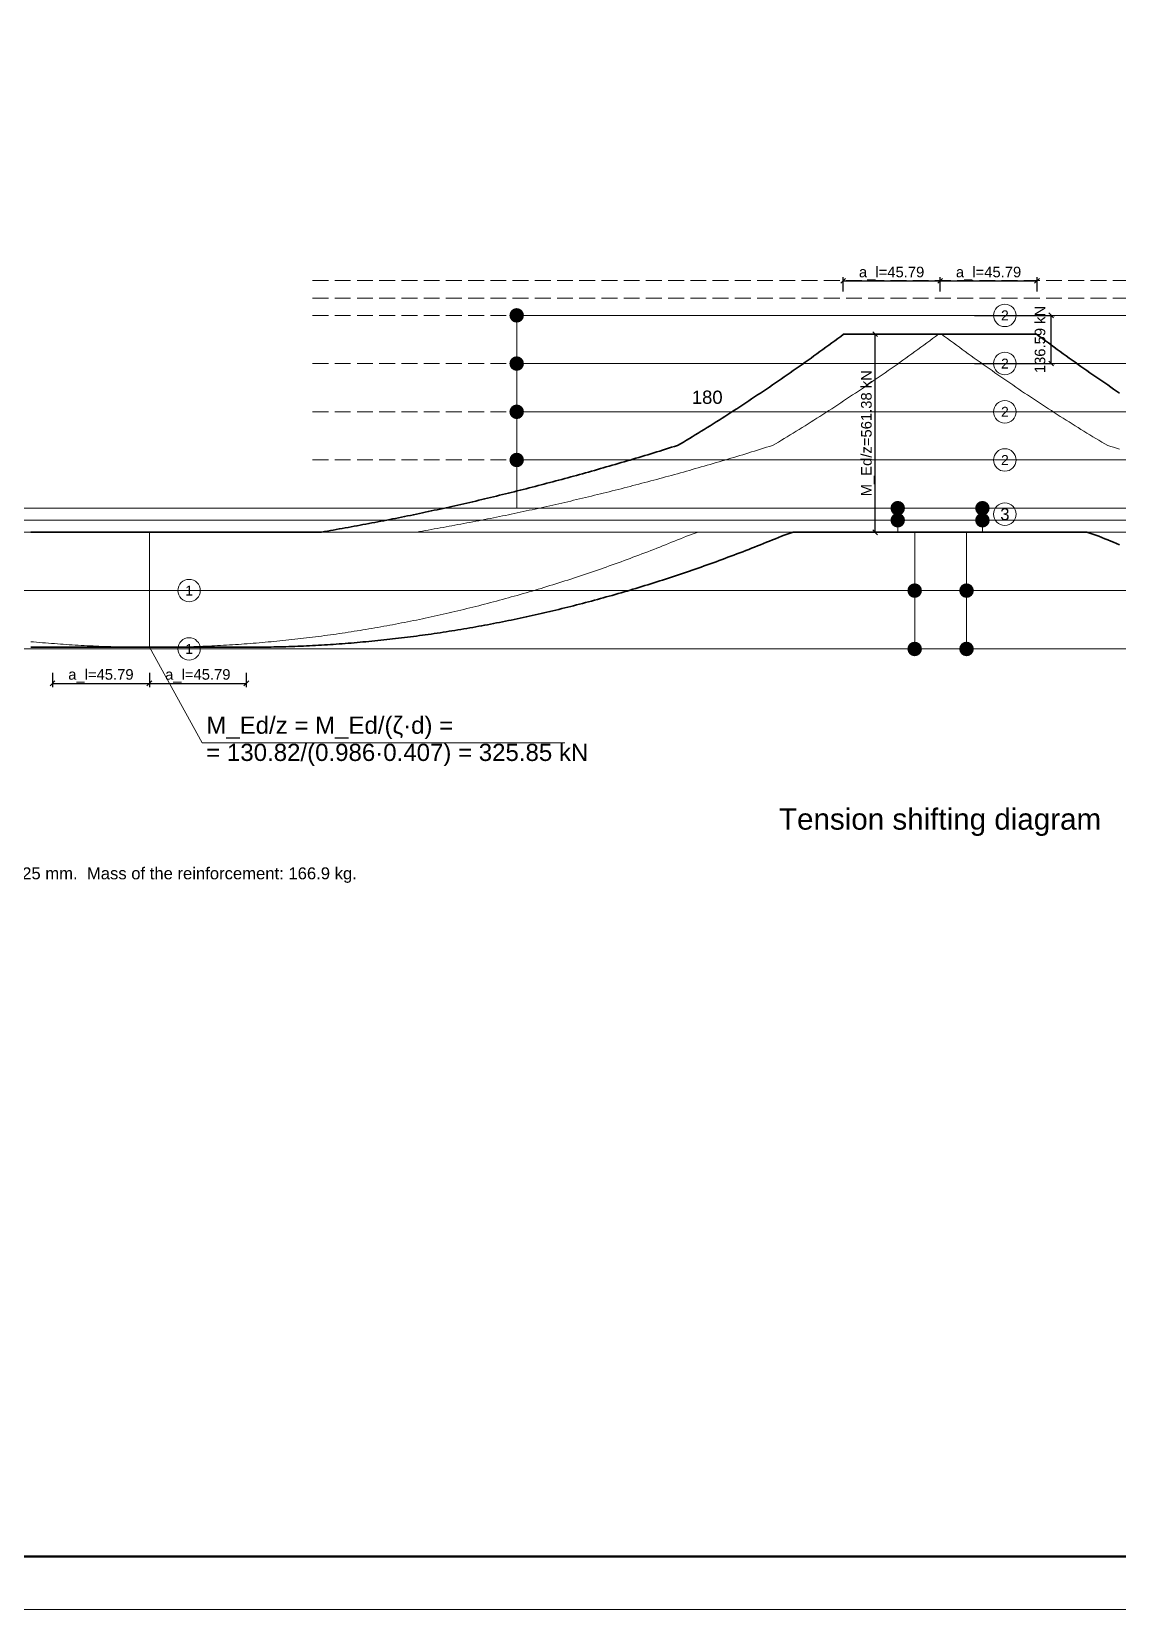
# Model space of a CAD drawing. Header units: centimetres. Extents: x -271 to 1832, y -1126 to 359.
# Drawn here: x 213 to 727, y -1126 to -380 of the extents above; entities that cross this region are included whole.
import ezdxf
from ezdxf.enums import TextEntityAlignment as Align

# ---------------------------------------------------------------- set-up
doc = ezdxf.new("R2010")
doc.units = ezdxf.units.CM
doc.linetypes.add('RC_DASHED', pattern=[10.5, 7.5, -3])
for name, color, linetype, lineweight in [('D-CONCRETE', 7, 'Continuous', 35), ('D-DIM', 3, 'Continuous', 18), ('D-HIDDEN', 8, 'RC_DASHED', 13), ('D-TEXT', 7, 'Continuous', 18), ('SHEET', 7, 'Continuous', 35)]:
    doc.layers.add(name, color=color, linetype=linetype, lineweight=lineweight)
doc.styles.add('RC_TEXT', font='arial.ttf')
doc.dimstyles.new('RC_D25', dxfattribs={"dimtxt": 5, "dimasz": 2.25, "dimexe": 1.75, "dimexo": 1.25, "dimgap": 1, "dimtad": 1, "dimdec": 1, "dimdsep": 46, "dimtxsty": 'RC_TEXT', "dimblk": 'OBLIQUE', "dimcen": 2.5, "dimclrd": 3, "dimclre": 3, "dimclrt": 3, "dimazin": 3, "dimtfac": 1, "dimtmove": 2, "dimatfit": 3})

# ---------------------------------------------------------------- blocks, each defined once
blk = doc.blocks.new('_OBLIQUE')
at = {"color": 0, "linetype": 'BYBLOCK'}
blk.add_line((-0.5, -0.5), (0.5, 0.5), dxfattribs=at)

msp = doc.modelspace()

# ---------------------------------------------------------------- hatches: boundary and pattern name
at = {"layer": 'D-TEXT'}
h = msp.add_hatch(color=7, dxfattribs=at)
h.dxf.hatch_style = 1
edge = h.paths.add_edge_path()
edge.add_arc((442.5, -514.38), 3.44, 0, 360)
h = msp.add_hatch(color=7, dxfattribs=at)
h.dxf.hatch_style = 1
edge = h.paths.add_edge_path()
edge.add_arc((442.5, -537.14), 3.44, 0, 360)
h = msp.add_hatch(color=7, dxfattribs=at)
h.dxf.hatch_style = 1
edge = h.paths.add_edge_path()
edge.add_arc((442.5, -559.91), 3.44, 0, 360)
h = msp.add_hatch(color=7, dxfattribs=at)
h.dxf.hatch_style = 1
edge = h.paths.add_edge_path()
edge.add_arc((442.5, -582.67), 3.44, 0, 360)
h = msp.add_hatch(color=7, dxfattribs=at)
h.dxf.hatch_style = 1
edge = h.paths.add_edge_path()
edge.add_arc((622.5, -605.44), 3.44, 0, 360)
h = msp.add_hatch(color=7, dxfattribs=at)
h.dxf.hatch_style = 1
edge = h.paths.add_edge_path()
edge.add_arc((662.5, -605.44), 3.44, 0, 360)
h = msp.add_hatch(color=7, dxfattribs=at)
h.dxf.hatch_style = 1
edge = h.paths.add_edge_path()
edge.add_arc((622.5, -611.13), 3.44, 0, 360)
h = msp.add_hatch(color=7, dxfattribs=at)
h.dxf.hatch_style = 1
edge = h.paths.add_edge_path()
edge.add_arc((662.5, -611.13), 3.44, 0, 360)
h = msp.add_hatch(color=7, dxfattribs=at)
h.dxf.hatch_style = 1
edge = h.paths.add_edge_path()
edge.add_arc((630.5, -644.36), 3.44, 0, 360)
h = msp.add_hatch(color=7, dxfattribs=at)
h.dxf.hatch_style = 1
edge = h.paths.add_edge_path()
edge.add_arc((655, -644.36), 3.44, 0, 360)
h = msp.add_hatch(color=7, dxfattribs=at)
h.dxf.hatch_style = 1
edge = h.paths.add_edge_path()
edge.add_arc((630.5, -671.91), 3.44, 0, 360)
h = msp.add_hatch(color=7, dxfattribs=at)
h.dxf.hatch_style = 1
edge = h.paths.add_edge_path()
edge.add_arc((655, -671.91), 3.44, 0, 360)

# ---------------------------------------------------------------- linework, layer by layer
at = {"layer": 'D-CONCRETE'}
for points in [[(212.92, -616.82), (214.32, -616.82), (215.73, -616.82), (217.13, -616.82), (218.53, -616.82), (219.93, -616.82), (221.33, -616.82), (222.73, -616.82), (224.14, -616.82), (225.54, -616.82), (226.94, -616.82), (228.34, -616.82), (229.74, -616.82), (231.14, -616.82), (232.54, -616.82), (233.95, -616.82), (235.35, -616.82), (236.75, -616.82), (238.15, -616.82), (239.55, -616.82), (240.95, -616.82), (242.36, -616.82), (243.76, -616.82), (245.16, -616.82), (246.56, -616.82), (247.96, -616.82), (249.36, -616.82), (250.76, -616.82), (252.17, -616.82), (253.57, -616.82), (254.97, -616.82), (256.37, -616.82), (257.77, -616.82), (259.17, -616.82), (260.58, -616.82), (261.98, -616.82), (263.38, -616.82), (264.78, -616.82), (266.18, -616.82), (267.58, -616.82), (268.98, -616.82), (270.39, -616.82), (271.79, -616.82), (273.19, -616.82), (274.59, -616.82), (275.99, -616.82), (277.39, -616.82), (278.8, -616.82), (280.2, -616.82), (281.6, -616.82), (283, -616.82), (284.4, -616.82), (285.8, -616.82), (287.21, -616.82), (288.61, -616.82), (290.01, -616.82), (291.41, -616.82), (292.81, -616.82), (294.21, -616.82), (295.61, -616.82), (297.02, -616.82), (298.42, -616.82), (299.82, -616.82), (301.22, -616.82), (302.62, -616.82), (304.02, -616.82), (305.43, -616.82), (306.83, -616.82), (308.23, -616.82), (309.63, -616.82), (311.03, -616.82), (312.43, -616.82), (313.83, -616.82), (315.24, -616.82), (316.64, -616.82), (318.04, -616.82), (319.44, -616.82), (320.84, -616.82), (322.24, -616.82), (323.65, -616.82), (325.05, -616.82), (326.45, -616.82), (327.85, -616.82), (329.25, -616.82), (330.65, -616.82), (332.06, -616.82), (333.46, -616.82), (334.86, -616.82), (336.26, -616.82), (337.66, -616.82), (339.06, -616.82), (340.46, -616.82), (341.87, -616.82), (343.27, -616.82), (344.67, -616.82), (346.07, -616.82), (347.47, -616.82), (348.87, -616.82), (350.28, -616.7), (351.68, -616.46), (353.08, -616.22), (354.48, -615.98), (355.88, -615.74), (357.28, -615.49), (358.68, -615.25), (360.09, -615), (361.49, -614.75), (362.89, -614.5), (364.29, -614.24), (365.69, -613.99), (367.09, -613.73), (368.5, -613.47), (369.9, -613.21), (371.3, -612.95), (372.7, -612.69), (374.1, -612.42), (375.5, -612.15), (376.9, -611.89), (378.31, -611.61), (379.71, -611.34), (381.11, -611.07), (382.51, -610.79), (383.91, -610.51), (385.31, -610.23), (386.72, -609.95), (388.12, -609.67), (389.52, -609.39), (390.92, -609.1), (392.32, -608.81), (393.72, -608.52), (395.13, -608.23), (396.53, -607.94), (397.93, -607.64), (399.33, -607.34), (400.73, -607.05), (402.13, -606.75), (403.53, -606.44), (404.94, -606.14), (406.34, -605.84), (407.74, -605.53), (409.14, -605.22), (410.54, -604.91), (411.94, -604.6), (413.35, -604.28), (414.75, -603.97), (416.15, -603.65), (417.55, -603.33), (418.95, -603.01), (420.35, -602.69), (421.75, -602.36), (423.16, -602.04), (424.56, -601.71), (425.96, -601.38), (427.36, -601.05), (428.76, -600.71), (430.16, -600.38), (431.57, -600.04), (432.97, -599.71), (434.37, -599.36), (435.77, -599.02), (437.17, -598.68), (438.57, -598.33), (439.97, -597.99), (441.38, -597.64), (442.78, -597.29), (444.18, -596.94), (445.58, -596.58), (446.98, -596.23), (448.38, -595.87), (449.79, -595.51), (451.19, -595.15), (452.59, -594.79), (453.99, -594.42), (455.39, -594.06), (456.79, -593.69), (458.2, -593.32), (459.6, -592.95), (461, -592.58), (462.4, -592.2), (463.8, -591.83), (465.2, -591.45), (466.6, -591.07), (468.01, -590.69), (469.41, -590.3), (470.81, -589.92), (472.21, -589.53), (473.61, -589.14), (475.01, -588.75), (476.42, -588.36), (477.82, -587.96), (479.22, -587.57), (480.62, -587.17), (482.02, -586.77), (483.42, -586.37), (484.82, -585.97), (486.23, -585.57), (487.63, -585.16), (489.03, -584.75), (490.43, -584.34), (491.83, -583.93), (493.23, -583.52), (494.64, -583.11), (496.04, -582.69), (497.44, -582.27), (498.84, -581.85), (500.24, -581.43), (501.64, -581.01), (503.05, -580.58), (504.45, -580.16), (505.85, -579.73), (507.25, -579.3), (508.65, -578.87), (510.05, -578.43), (511.45, -578), (512.86, -577.56), (514.26, -577.12), (515.66, -576.68), (517.06, -576.24), (518.46, -575.79), (519.86, -575.08), (521.27, -574.23), (522.67, -573.39), (524.07, -572.54), (525.47, -571.69), (526.87, -570.83), (528.27, -569.97), (529.67, -569.11), (531.08, -568.24), (532.48, -567.37), (533.88, -566.49), (535.28, -565.61), (536.68, -564.73), (538.08, -563.85), (539.49, -562.96), (540.89, -562.06), (542.29, -561.17), (543.69, -560.26), (545.09, -559.36), (546.49, -558.45), (547.89, -557.54), (549.3, -556.62), (550.7, -555.7), (552.1, -554.78), (553.5, -553.85), (554.9, -552.92), (556.3, -551.98), (557.71, -551.05), (559.11, -550.1), (560.51, -549.16), (561.91, -548.21), (563.31, -547.25), (564.71, -546.3), (566.12, -545.34), (567.52, -544.37), (568.92, -543.4), (570.32, -542.43), (571.72, -541.45), (573.12, -540.48), (574.52, -539.49), (575.93, -538.5), (577.33, -537.52), (578.73, -536.52), (580.13, -535.52), (581.53, -534.52), (582.93, -533.51), (584.34, -532.5), (585.74, -531.49), (587.14, -530.48), (588.54, -529.45), (589.94, -528.43), (591.34, -527.4), (592.74, -526.37), (594.15, -525.34), (595.55, -524.3), (596.95, -523.25), (598.35, -523.25), (599.75, -523.25), (601.15, -523.25), (602.56, -523.25), (603.96, -523.25), (605.36, -523.25), (606.76, -523.25), (608.16, -523.25), (609.56, -523.25), (610.96, -523.25), (612.37, -523.25), (613.77, -523.25), (615.17, -523.25), (616.57, -523.25), (617.97, -523.25), (619.37, -523.25), (620.78, -523.25), (622.18, -523.25), (623.58, -523.25), (624.98, -523.25), (626.38, -523.25), (627.78, -523.25), (629.19, -523.25), (630.59, -523.25), (631.99, -523.25), (633.39, -523.25), (634.79, -523.25), (636.19, -523.25), (637.59, -523.25), (639, -523.25), (640.4, -523.25), (641.8, -523.25), (643.2, -523.25), (644.6, -523.25), (646, -523.25), (647.41, -523.25), (648.81, -523.25), (650.21, -523.25), (651.61, -523.25), (653.01, -523.25), (654.41, -523.25), (655.81, -523.25), (657.22, -523.25), (658.62, -523.25), (660.02, -523.25), (661.42, -523.25), (662.82, -523.25), (664.22, -523.25), (665.63, -523.25), (667.03, -523.25), (668.43, -523.25), (669.83, -523.25), (671.23, -523.25), (672.63, -523.25), (674.04, -523.25), (675.44, -523.25), (676.84, -523.25), (678.24, -523.25), (679.64, -523.25), (681.04, -523.25), (682.44, -523.25), (683.85, -523.25), (685.25, -523.25), (686.65, -523.25), (688.05, -523.25), (689.45, -524.3), (690.85, -525.34), (692.26, -526.37), (693.66, -527.4), (695.06, -528.43), (696.46, -529.45), (697.86, -530.48), (699.26, -531.49), (700.66, -532.5), (702.07, -533.51), (703.47, -534.52), (704.87, -535.52), (706.27, -536.52), (707.67, -537.52), (709.07, -538.5), (710.48, -539.49), (711.88, -540.48), (713.28, -541.45), (714.68, -542.43), (716.08, -543.4), (717.48, -544.37), (718.88, -545.34), (720.29, -546.3), (721.69, -547.25), (723.09, -548.21), (724.49, -549.16), (725.89, -550.1), (727.29, -551.05)], [(212.92, -671.01), (214.32, -671.03), (215.73, -671.06), (217.13, -671.07), (218.53, -671.09), (219.93, -671.11), (221.33, -671.11), (222.73, -671.12), (224.14, -671.13), (225.54, -671.13), (226.94, -671.13), (228.34, -671.13), (229.74, -671.13), (231.14, -671.13), (232.54, -671.13), (233.95, -671.13), (235.35, -671.13), (236.75, -671.13), (238.15, -671.13), (239.55, -671.13), (240.95, -671.13), (242.36, -671.13), (243.76, -671.13), (245.16, -671.13), (246.56, -671.13), (247.96, -671.13), (249.36, -671.13), (250.76, -671.13), (252.17, -671.13), (253.57, -671.13), (254.97, -671.13), (256.37, -671.13), (257.77, -671.13), (259.17, -671.13), (260.58, -671.13), (261.98, -671.13), (263.38, -671.13), (264.78, -671.13), (266.18, -671.13), (267.58, -671.13), (268.98, -671.13), (270.39, -671.13), (271.79, -671.13), (273.19, -671.13), (274.59, -671.13), (275.99, -671.13), (277.39, -671.13), (278.8, -671.13), (280.2, -671.13), (281.6, -671.13), (283, -671.13), (284.4, -671.13), (285.8, -671.13), (287.21, -671.13), (288.61, -671.13), (290.01, -671.13), (291.41, -671.13), (292.81, -671.13), (294.21, -671.13), (295.61, -671.13), (297.02, -671.13), (298.42, -671.13), (299.82, -671.13), (301.22, -671.13), (302.62, -671.13), (304.02, -671.13), (305.43, -671.13), (306.83, -671.13), (308.23, -671.13), (309.63, -671.13), (311.03, -671.13), (312.43, -671.13), (313.83, -671.13), (315.24, -671.12), (316.64, -671.12), (318.04, -671.12), (319.44, -671.11), (320.84, -671.1), (322.24, -671.08), (323.65, -671.06), (325.05, -671.04), (326.45, -671.01), (327.85, -670.98), (329.25, -670.95), (330.65, -670.92), (332.06, -670.88), (333.46, -670.84), (334.86, -670.79), (336.26, -670.74), (337.66, -670.69), (339.06, -670.64), (340.46, -670.58), (341.87, -670.52), (343.27, -670.45), (344.67, -670.39), (346.07, -670.32), (347.47, -670.24), (348.87, -670.17), (350.28, -670.08), (351.68, -670), (353.08, -669.92), (354.48, -669.82), (355.88, -669.73), (357.28, -669.64), (358.68, -669.54), (360.09, -669.43), (361.49, -669.33), (362.89, -669.22), (364.29, -669.11), (365.69, -668.99), (367.09, -668.87), (368.5, -668.75), (369.9, -668.62), (371.3, -668.49), (372.7, -668.36), (374.1, -668.23), (375.5, -668.09), (376.9, -667.95), (378.31, -667.8), (379.71, -667.66), (381.11, -667.5), (382.51, -667.35), (383.91, -667.19), (385.31, -667.03), (386.72, -666.87), (388.12, -666.7), (389.52, -666.53), (390.92, -666.36), (392.32, -666.18), (393.72, -666), (395.13, -665.82), (396.53, -665.63), (397.93, -665.44), (399.33, -665.25), (400.73, -665.05), (402.13, -664.85), (403.53, -664.65), (404.94, -664.44), (406.34, -664.23), (407.74, -664.02), (409.14, -663.8), (410.54, -663.58), (411.94, -663.36), (413.35, -663.14), (414.75, -662.91), (416.15, -662.68), (417.55, -662.44), (418.95, -662.2), (420.35, -661.96), (421.75, -661.72), (423.16, -661.47), (424.56, -661.22), (425.96, -660.96), (427.36, -660.71), (428.76, -660.45), (430.16, -660.18), (431.57, -659.92), (432.97, -659.64), (434.37, -659.37), (435.77, -659.1), (437.17, -658.81), (438.57, -658.53), (439.97, -658.25), (441.38, -657.95), (442.78, -657.66), (444.18, -657.37), (445.58, -657.07), (446.98, -656.77), (448.38, -656.46), (449.79, -656.15), (451.19, -655.84), (452.59, -655.52), (453.99, -655.2), (455.39, -654.88), (456.79, -654.55), (458.2, -654.23), (459.6, -653.9), (461, -653.56), (462.4, -653.22), (463.8, -652.88), (465.2, -652.54), (466.6, -652.19), (468.01, -651.84), (469.41, -651.48), (470.81, -651.13), (472.21, -650.76), (473.61, -650.4), (475.01, -650.04), (476.42, -649.66), (477.82, -649.29), (479.22, -648.91), (480.62, -648.53), (482.02, -648.15), (483.42, -647.76), (484.82, -647.37), (486.23, -646.98), (487.63, -646.59), (489.03, -646.19), (490.43, -645.79), (491.83, -645.38), (493.23, -644.97), (494.64, -644.56), (496.04, -644.14), (497.44, -643.72), (498.84, -643.3), (500.24, -642.88), (501.64, -642.45), (503.05, -642.02), (504.45, -641.58), (505.85, -641.14), (507.25, -640.7), (508.65, -640.26), (510.05, -639.81), (511.45, -639.36), (512.86, -638.9), (514.26, -638.45), (515.66, -637.99), (517.06, -637.52), (518.46, -637.06), (519.86, -636.59), (521.27, -636.11), (522.67, -635.64), (524.07, -635.16), (525.47, -634.67), (526.87, -634.19), (528.27, -633.7), (529.67, -633.21), (531.08, -632.71), (532.48, -632.21), (533.88, -631.71), (535.28, -631.2), (536.68, -630.69), (538.08, -630.18), (539.49, -629.66), (540.89, -629.15), (542.29, -628.63), (543.69, -628.1), (545.09, -627.57), (546.49, -627.04), (547.89, -626.5), (549.3, -625.97), (550.7, -625.43), (552.1, -624.88), (553.5, -624.34), (554.9, -623.78), (556.3, -623.23), (557.71, -622.67), (559.11, -622.11), (560.51, -621.55), (561.91, -620.98), (563.31, -620.41), (564.71, -619.84), (566.12, -619.26), (567.52, -618.68), (568.92, -618.1), (570.32, -617.65), (571.72, -617.24), (573.12, -616.83), (574.52, -616.82), (575.93, -616.82), (577.33, -616.82), (578.73, -616.82), (580.13, -616.82), (581.53, -616.82), (582.93, -616.82), (584.34, -616.82), (585.74, -616.82), (587.14, -616.82), (588.54, -616.82), (589.94, -616.82), (591.34, -616.82), (592.74, -616.82), (594.15, -616.82), (595.55, -616.82), (596.95, -616.82), (598.35, -616.82), (599.75, -616.82), (601.15, -616.82), (602.56, -616.82), (603.96, -616.82), (605.36, -616.82), (606.76, -616.82), (608.16, -616.82), (609.56, -616.82), (610.96, -616.82), (612.37, -616.82), (613.77, -616.82), (615.17, -616.82), (616.57, -616.82), (617.97, -616.82), (619.37, -616.82), (620.78, -616.82), (622.18, -616.82), (623.58, -616.82), (624.98, -616.82), (626.38, -616.82), (627.78, -616.82), (629.19, -616.82), (630.59, -616.82), (631.99, -616.82), (633.39, -616.82), (634.79, -616.82), (636.19, -616.82), (637.59, -616.82), (639, -616.82), (640.4, -616.82), (641.8, -616.82), (643.2, -616.82), (644.6, -616.82), (646, -616.82), (647.41, -616.82), (648.81, -616.82), (650.21, -616.82), (651.61, -616.82), (653.01, -616.82), (654.41, -616.82), (655.81, -616.82), (657.22, -616.82), (658.62, -616.82), (660.02, -616.82), (661.42, -616.82), (662.82, -616.82), (664.22, -616.82), (665.63, -616.82), (667.03, -616.82), (668.43, -616.82), (669.83, -616.82), (671.23, -616.82), (672.63, -616.82), (674.04, -616.82), (675.44, -616.82), (676.84, -616.82), (678.24, -616.82), (679.64, -616.82), (681.04, -616.82), (682.44, -616.82), (683.85, -616.82), (685.25, -616.82), (686.65, -616.82), (688.05, -616.82), (689.45, -616.82), (690.85, -616.82), (692.26, -616.82), (693.66, -616.82), (695.06, -616.82), (696.46, -616.82), (697.86, -616.82), (699.26, -616.82), (700.66, -616.82), (702.07, -616.82), (703.47, -616.82), (704.87, -616.82), (706.27, -616.82), (707.67, -616.82), (709.07, -616.82), (710.48, -616.82), (711.88, -616.83), (713.28, -617.24), (714.68, -617.65), (716.08, -618.1), (717.48, -618.68), (718.88, -619.26), (720.29, -619.84), (721.69, -620.41), (723.09, -620.98), (724.49, -621.55), (725.89, -622.11), (727.29, -622.67)]]:
    msp.add_lwpolyline(points, dxfattribs=at)
at = {"layer": 'D-HIDDEN'}
for p, q in [((346.07, -497.98), (940.33, -497.98)), ((346.07, -506.18), (940.33, -506.18)), ((346.07, -514.38), (442.5, -514.38)), ((346.07, -537.14), (442.5, -537.14)), ((346.07, -559.91), (442.5, -559.91)), ((346.07, -582.67), (442.5, -582.67))]:
    msp.add_line(p, q, dxfattribs=at)
at = {"layer": 'D-TEXT'}
for p, q in [((442.5, -514.38), (842.5, -514.38)), ((442.5, -605.44), (442.5, -514.38)), ((442.5, -537.14), (842.5, -537.14)), ((442.5, -559.91), (842.5, -559.91)), ((622.5, -559.91), (442.5, -559.91)), ((662.5, -559.91), (842.5, -559.91)), ((442.5, -582.67), (842.5, -582.67)), ((2.5, -605.44), (1282.5, -605.44)), ((622.5, -616.82), (622.5, -605.44)), ((662.5, -616.82), (662.5, -605.44)), ((0, -616.82), (1285, -616.82)), ((2.5, -611.13), (1282.5, -611.13)), ((268.98, -616.82), (268.98, -671.13)), ((630.5, -616.82), (630.5, -671.91)), ((655, -616.82), (655, -671.91)), ((2.5, -644.36), (1282.5, -644.36)), ((2.5, -671.91), (1282.5, -671.91))]:
    msp.add_line(p, q, dxfattribs=at)
for points in [[(212.92, -616.82), (214.32, -616.82), (215.73, -616.82), (217.13, -616.82), (218.53, -616.82), (219.93, -616.82), (221.33, -616.82), (222.73, -616.82), (224.14, -616.82), (225.54, -616.82), (226.94, -616.82), (228.34, -616.82), (229.74, -616.82), (231.14, -616.82), (232.54, -616.82), (233.95, -616.82), (235.35, -616.82), (236.75, -616.82), (238.15, -616.82), (239.55, -616.82), (240.95, -616.82), (242.36, -616.82), (243.76, -616.82), (245.16, -616.82), (246.56, -616.82), (247.96, -616.82), (249.36, -616.82), (250.76, -616.82), (252.17, -616.82), (253.57, -616.82), (254.97, -616.82), (256.37, -616.82), (257.77, -616.82), (259.17, -616.82), (260.58, -616.82), (261.98, -616.82), (263.38, -616.82), (264.78, -616.82), (266.18, -616.82), (267.58, -616.82), (268.98, -616.82), (270.39, -616.82), (271.79, -616.82), (273.19, -616.82), (274.59, -616.82), (275.99, -616.82), (277.39, -616.82), (278.8, -616.82), (280.2, -616.82), (281.6, -616.82), (283, -616.82), (284.4, -616.82), (285.8, -616.82), (287.21, -616.82), (288.61, -616.82), (290.01, -616.82), (291.41, -616.82), (292.81, -616.82), (294.21, -616.82), (295.61, -616.82), (297.02, -616.82), (298.42, -616.82), (299.82, -616.82), (301.22, -616.82), (302.62, -616.82), (304.02, -616.82), (305.43, -616.82), (306.83, -616.82), (308.23, -616.82), (309.63, -616.82), (311.03, -616.82), (312.43, -616.82), (313.83, -616.82), (315.24, -616.82), (316.64, -616.82), (318.04, -616.82), (319.44, -616.82), (320.84, -616.82), (322.24, -616.82), (323.65, -616.82), (325.05, -616.82), (326.45, -616.82), (327.85, -616.82), (329.25, -616.82), (330.65, -616.82), (332.06, -616.82), (333.46, -616.82), (334.86, -616.82), (336.26, -616.82), (337.66, -616.82), (339.06, -616.82), (340.46, -616.82), (341.87, -616.82), (343.27, -616.82), (344.67, -616.82), (346.07, -616.82), (347.47, -616.82), (348.87, -616.82), (350.28, -616.82), (351.68, -616.82), (353.08, -616.82), (354.48, -616.82), (355.88, -616.82), (357.28, -616.82), (358.68, -616.82), (360.09, -616.82), (361.49, -616.82), (362.89, -616.82), (364.29, -616.82), (365.69, -616.82), (367.09, -616.82), (368.5, -616.82), (369.9, -616.82), (371.3, -616.82), (372.7, -616.82), (374.1, -616.82), (375.5, -616.82), (376.9, -616.82), (378.31, -616.82), (379.71, -616.82), (381.11, -616.82), (382.51, -616.82), (383.91, -616.82), (385.31, -616.82), (386.72, -616.82), (388.12, -616.82), (389.52, -616.82), (390.92, -616.82), (392.32, -616.82), (393.72, -616.82), (395.13, -616.7), (396.53, -616.46), (397.93, -616.22), (399.33, -615.98), (400.73, -615.74), (402.13, -615.49), (403.53, -615.25), (404.94, -615), (406.34, -614.75), (407.74, -614.5), (409.14, -614.24), (410.54, -613.99), (411.94, -613.73), (413.35, -613.47), (414.75, -613.21), (416.15, -612.95), (417.55, -612.69), (418.95, -612.42), (420.35, -612.15), (421.75, -611.89), (423.16, -611.61), (424.56, -611.34), (425.96, -611.07), (427.36, -610.79), (428.76, -610.51), (430.16, -610.23), (431.57, -609.95), (432.97, -609.67), (434.37, -609.39), (435.77, -609.1), (437.17, -608.81), (438.57, -608.52), (439.97, -608.23), (441.38, -607.94), (442.78, -607.64), (444.18, -607.34), (445.58, -607.05), (446.98, -606.75), (448.38, -606.44), (449.79, -606.14), (451.19, -605.84), (452.59, -605.53), (453.99, -605.22), (455.39, -604.91), (456.79, -604.6), (458.2, -604.28), (459.6, -603.97), (461, -603.65), (462.4, -603.33), (463.8, -603.01), (465.2, -602.69), (466.6, -602.36), (468.01, -602.04), (469.41, -601.71), (470.81, -601.38), (472.21, -601.05), (473.61, -600.71), (475.01, -600.38), (476.42, -600.04), (477.82, -599.71), (479.22, -599.36), (480.62, -599.02), (482.02, -598.68), (483.42, -598.33), (484.82, -597.99), (486.23, -597.64), (487.63, -597.29), (489.03, -596.94), (490.43, -596.58), (491.83, -596.23), (493.23, -595.87), (494.64, -595.51), (496.04, -595.15), (497.44, -594.79), (498.84, -594.42), (500.24, -594.06), (501.64, -593.69), (503.05, -593.32), (504.45, -592.95), (505.85, -592.58), (507.25, -592.2), (508.65, -591.83), (510.05, -591.45), (511.45, -591.07), (512.86, -590.69), (514.26, -590.3), (515.66, -589.92), (517.06, -589.53), (518.46, -589.14), (519.86, -588.75), (521.27, -588.36), (522.67, -587.96), (524.07, -587.57), (525.47, -587.17), (526.87, -586.77), (528.27, -586.37), (529.67, -585.97), (531.08, -585.57), (532.48, -585.16), (533.88, -584.75), (535.28, -584.34), (536.68, -583.93), (538.08, -583.52), (539.49, -583.11), (540.89, -582.69), (542.29, -582.27), (543.69, -581.85), (545.09, -581.43), (546.49, -581.01), (547.89, -580.58), (549.3, -580.16), (550.7, -579.73), (552.1, -579.3), (553.5, -578.87), (554.9, -578.43), (556.3, -578), (557.71, -577.56), (559.11, -577.12), (560.51, -576.68), (561.91, -576.24), (563.31, -575.79), (564.71, -575.08), (566.12, -574.23), (567.52, -573.39), (568.92, -572.54), (570.32, -571.69), (571.72, -570.83), (573.12, -569.97), (574.52, -569.11), (575.93, -568.24), (577.33, -567.37), (578.73, -566.49), (580.13, -565.61), (581.53, -564.73), (582.93, -563.85), (584.34, -562.96), (585.74, -562.06), (587.14, -561.17), (588.54, -560.26), (589.94, -559.36), (591.34, -558.45), (592.74, -557.54), (594.15, -556.62), (595.55, -555.7), (596.95, -554.78), (598.35, -553.85), (599.75, -552.92), (601.15, -551.98), (602.56, -551.05), (603.96, -550.1), (605.36, -549.16), (606.76, -548.21), (608.16, -547.25), (609.56, -546.3), (610.96, -545.34), (612.37, -544.37), (613.77, -543.4), (615.17, -542.43), (616.57, -541.45), (617.97, -540.48), (619.37, -539.49), (620.78, -538.5), (622.18, -537.52), (623.58, -536.52), (624.98, -535.52), (626.38, -534.52), (627.78, -533.51), (629.19, -532.5), (630.59, -531.49), (631.99, -530.48), (633.39, -529.45), (634.79, -528.43), (636.19, -527.4), (637.59, -526.37), (639, -525.34), (640.4, -524.3), (641.8, -523.25), (643.2, -523.25), (644.6, -524.3), (646, -525.34), (647.41, -526.37), (648.81, -527.4), (650.21, -528.43), (651.61, -529.45), (653.01, -530.48), (654.41, -531.49), (655.81, -532.5), (657.22, -533.51), (658.62, -534.52), (660.02, -535.52), (661.42, -536.52), (662.82, -537.52), (664.22, -538.5), (665.63, -539.49), (667.03, -540.48), (668.43, -541.45), (669.83, -542.43), (671.23, -543.4), (672.63, -544.37), (674.04, -545.34), (675.44, -546.3), (676.84, -547.25), (678.24, -548.21), (679.64, -549.16), (681.04, -550.1), (682.44, -551.05), (683.85, -551.98), (685.25, -552.92), (686.65, -553.85), (688.05, -554.78), (689.45, -555.7), (690.85, -556.62), (692.26, -557.54), (693.66, -558.45), (695.06, -559.36), (696.46, -560.26), (697.86, -561.17), (699.26, -562.06), (700.66, -562.96), (702.07, -563.85), (703.47, -564.73), (704.87, -565.61), (706.27, -566.49), (707.67, -567.37), (709.07, -568.24), (710.48, -569.11), (711.88, -569.97), (713.28, -570.83), (714.68, -571.69), (716.08, -572.54), (717.48, -573.39), (718.88, -574.23), (720.29, -575.08), (721.69, -575.79), (723.09, -576.24), (724.49, -576.68), (725.89, -577.12), (727.29, -577.56)], [(212.92, -668.47), (214.32, -668.6), (215.73, -668.73), (217.13, -668.85), (218.53, -668.97), (219.93, -669.08), (221.33, -669.2), (222.73, -669.31), (224.14, -669.41), (225.54, -669.52), (226.94, -669.62), (228.34, -669.72), (229.74, -669.81), (231.14, -669.9), (232.54, -669.99), (233.95, -670.07), (235.35, -670.15), (236.75, -670.23), (238.15, -670.3), (239.55, -670.37), (240.95, -670.44), (242.36, -670.51), (243.76, -670.57), (245.16, -670.63), (246.56, -670.68), (247.96, -670.73), (249.36, -670.78), (250.76, -670.83), (252.17, -670.87), (253.57, -670.91), (254.97, -670.94), (256.37, -670.98), (257.77, -671.01), (259.17, -671.03), (260.58, -671.06), (261.98, -671.07), (263.38, -671.09), (264.78, -671.11), (266.18, -671.11), (267.58, -671.12), (268.98, -671.13), (270.39, -671.12), (271.79, -671.12), (273.19, -671.12), (274.59, -671.11), (275.99, -671.1), (277.39, -671.08), (278.8, -671.06), (280.2, -671.04), (281.6, -671.01), (283, -670.98), (284.4, -670.95), (285.8, -670.92), (287.21, -670.88), (288.61, -670.84), (290.01, -670.79), (291.41, -670.74), (292.81, -670.69), (294.21, -670.64), (295.61, -670.58), (297.02, -670.52), (298.42, -670.45), (299.82, -670.39), (301.22, -670.32), (302.62, -670.24), (304.02, -670.17), (305.43, -670.08), (306.83, -670), (308.23, -669.92), (309.63, -669.82), (311.03, -669.73), (312.43, -669.64), (313.83, -669.54), (315.24, -669.43), (316.64, -669.33), (318.04, -669.22), (319.44, -669.11), (320.84, -668.99), (322.24, -668.87), (323.65, -668.75), (325.05, -668.62), (326.45, -668.49), (327.85, -668.36), (329.25, -668.23), (330.65, -668.09), (332.06, -667.95), (333.46, -667.8), (334.86, -667.66), (336.26, -667.5), (337.66, -667.35), (339.06, -667.19), (340.46, -667.03), (341.87, -666.87), (343.27, -666.7), (344.67, -666.53), (346.07, -666.36), (347.47, -666.18), (348.87, -666), (350.28, -665.82), (351.68, -665.63), (353.08, -665.44), (354.48, -665.25), (355.88, -665.05), (357.28, -664.85), (358.68, -664.65), (360.09, -664.44), (361.49, -664.23), (362.89, -664.02), (364.29, -663.8), (365.69, -663.58), (367.09, -663.36), (368.5, -663.14), (369.9, -662.91), (371.3, -662.68), (372.7, -662.44), (374.1, -662.2), (375.5, -661.96), (376.9, -661.72), (378.31, -661.47), (379.71, -661.22), (381.11, -660.96), (382.51, -660.71), (383.91, -660.45), (385.31, -660.18), (386.72, -659.92), (388.12, -659.64), (389.52, -659.37), (390.92, -659.1), (392.32, -658.81), (393.72, -658.53), (395.13, -658.25), (396.53, -657.95), (397.93, -657.66), (399.33, -657.37), (400.73, -657.07), (402.13, -656.77), (403.53, -656.46), (404.94, -656.15), (406.34, -655.84), (407.74, -655.52), (409.14, -655.2), (410.54, -654.88), (411.94, -654.55), (413.35, -654.23), (414.75, -653.9), (416.15, -653.56), (417.55, -653.22), (418.95, -652.88), (420.35, -652.54), (421.75, -652.19), (423.16, -651.84), (424.56, -651.48), (425.96, -651.13), (427.36, -650.76), (428.76, -650.4), (430.16, -650.04), (431.57, -649.66), (432.97, -649.29), (434.37, -648.91), (435.77, -648.53), (437.17, -648.15), (438.57, -647.76), (439.97, -647.37), (441.38, -646.98), (442.78, -646.59), (444.18, -646.19), (445.58, -645.79), (446.98, -645.38), (448.38, -644.97), (449.79, -644.56), (451.19, -644.14), (452.59, -643.72), (453.99, -643.3), (455.39, -642.88), (456.79, -642.45), (458.2, -642.02), (459.6, -641.58), (461, -641.14), (462.4, -640.7), (463.8, -640.26), (465.2, -639.81), (466.6, -639.36), (468.01, -638.9), (469.41, -638.45), (470.81, -637.99), (472.21, -637.52), (473.61, -637.06), (475.01, -636.59), (476.42, -636.11), (477.82, -635.64), (479.22, -635.16), (480.62, -634.67), (482.02, -634.19), (483.42, -633.7), (484.82, -633.21), (486.23, -632.71), (487.63, -632.21), (489.03, -631.71), (490.43, -631.2), (491.83, -630.69), (493.23, -630.18), (494.64, -629.66), (496.04, -629.15), (497.44, -628.63), (498.84, -628.1), (500.24, -627.57), (501.64, -627.04), (503.05, -626.5), (504.45, -625.97), (505.85, -625.43), (507.25, -624.88), (508.65, -624.34), (510.05, -623.78), (511.45, -623.23), (512.86, -622.67), (514.26, -622.11), (515.66, -621.55), (517.06, -620.98), (518.46, -620.41), (519.86, -619.84), (521.27, -619.26), (522.67, -618.68), (524.07, -618.1), (525.47, -617.65), (526.87, -617.24), (528.27, -616.83), (529.67, -616.82), (531.08, -616.82), (532.48, -616.82), (533.88, -616.82), (535.28, -616.82), (536.68, -616.82), (538.08, -616.82), (539.49, -616.82), (540.89, -616.82), (542.29, -616.82), (543.69, -616.82), (545.09, -616.82), (546.49, -616.82), (547.89, -616.82), (549.3, -616.82), (550.7, -616.82), (552.1, -616.82), (553.5, -616.82), (554.9, -616.82), (556.3, -616.82), (557.71, -616.82), (559.11, -616.82), (560.51, -616.82), (561.91, -616.82), (563.31, -616.82), (564.71, -616.82), (566.12, -616.82), (567.52, -616.82), (568.92, -616.82), (570.32, -616.82), (571.72, -616.82), (573.12, -616.82), (574.52, -616.82), (575.93, -616.82), (577.33, -616.82), (578.73, -616.82), (580.13, -616.82), (581.53, -616.82), (582.93, -616.82), (584.34, -616.82), (585.74, -616.82), (587.14, -616.82), (588.54, -616.82), (589.94, -616.82), (591.34, -616.82), (592.74, -616.82), (594.15, -616.82), (595.55, -616.82), (596.95, -616.82), (598.35, -616.82), (599.75, -616.82), (601.15, -616.82), (602.56, -616.82), (603.96, -616.82), (605.36, -616.82), (606.76, -616.82), (608.16, -616.82), (609.56, -616.82), (610.96, -616.82), (612.37, -616.82), (613.77, -616.82), (615.17, -616.82), (616.57, -616.82), (617.97, -616.82), (619.37, -616.82), (620.78, -616.82), (622.18, -616.82), (623.58, -616.82), (624.98, -616.82), (626.38, -616.82), (627.78, -616.82), (629.19, -616.82), (630.59, -616.82), (631.99, -616.82), (633.39, -616.82), (634.79, -616.82), (636.19, -616.82), (637.59, -616.82), (639, -616.82), (640.4, -616.82), (641.8, -616.82), (643.2, -616.82), (644.6, -616.82), (646, -616.82), (647.41, -616.82), (648.81, -616.82), (650.21, -616.82), (651.61, -616.82), (653.01, -616.82), (654.41, -616.82), (655.81, -616.82), (657.22, -616.82), (658.62, -616.82), (660.02, -616.82), (661.42, -616.82), (662.82, -616.82), (664.22, -616.82), (665.63, -616.82), (667.03, -616.82), (668.43, -616.82), (669.83, -616.82), (671.23, -616.82), (672.63, -616.82), (674.04, -616.82), (675.44, -616.82), (676.84, -616.82), (678.24, -616.82), (679.64, -616.82), (681.04, -616.82), (682.44, -616.82), (683.85, -616.82), (685.25, -616.82), (686.65, -616.82), (688.05, -616.82), (689.45, -616.82), (690.85, -616.82), (692.26, -616.82), (693.66, -616.82), (695.06, -616.82), (696.46, -616.82), (697.86, -616.82), (699.26, -616.82), (700.66, -616.82), (702.07, -616.82), (703.47, -616.82), (704.87, -616.82), (706.27, -616.82), (707.67, -616.82), (709.07, -616.82), (710.48, -616.82), (711.88, -616.82), (713.28, -616.82), (714.68, -616.82), (716.08, -616.82), (717.48, -616.82), (718.88, -616.82), (720.29, -616.82), (721.69, -616.82), (723.09, -616.82), (724.49, -616.82), (725.89, -616.82), (727.29, -616.82)], [(268.98, -671.13), (293.98, -716.28), (465.26, -716.28)]]:
    msp.add_lwpolyline(points, dxfattribs=at)
for centre in [(673.12, -514.38), (673.12, -537.14), (673.12, -559.91), (673.12, -582.67), (673.12, -608.28), (287.73, -644.36), (287.73, -671.91)]:
    msp.add_circle(centre, 5.31, dxfattribs=at)
at = {"layer": 'SHEET', "color": 7, "lineweight": 13}
msp.add_lwpolyline([(-270.63, -1125.5), (1831.87, -1125.5), (1831.87, 359.5), (-270.63, 359.5)], close=True, dxfattribs=at)
at = {"layer": 'SHEET', "color": 7, "lineweight": 50}
msp.add_lwpolyline([(-220.63, -1100.5), (1806.87, -1100.5), (1806.87, 334.5), (-220.63, 334.5)], close=True, dxfattribs=at)

# ---------------------------------------------------------------- texts
at = {"layer": 'D-TEXT', "style": 'RC_TEXT'}
for s, height, p in [('2', 4.68, (673.12, -514.38)), ('2', 4.68, (673.12, -537.14)), ('180', 6.25, (532.5, -553.03)), ('2', 4.68, (673.12, -559.91)), ('2', 4.68, (673.12, -582.67)), ('3', 5.62, (673.12, -608.28)), ('1', 4.68, (287.73, -644.36)), ('1', 4.68, (287.73, -671.91)), ('Tension shifting diagram', 10, (642.5, -752.25))]:
    msp.add_text(s, height=height, dxfattribs=at).set_placement(p, align=Align.MIDDLE_CENTER)
for s, p in [('M_Ed/z = M_Ed/(ζ·d) =', (295.86, -714.41)), ('= 130.82/(0.986·0.407) = 325.85 kN', (295.86, -727.25))]:
    msp.add_text(s, height=8.125, dxfattribs=at).set_placement(p, align=Align.BOTTOM_LEFT)
msp.add_text('Concrete C25/30, reinforcing steel B500, concrete cover c_nom = 25 mm.  Mass of the reinforcement: 166.9 kg.', height=5.625, dxfattribs=at).set_placement((-21.47, -777.88), align=Align.MIDDLE_LEFT)

# ---------------------------------------------------------------- dimensions: what is measured, and where the dimension line sits
at = {"layer": 'D-DIM'}
for base, p1, p2 in [((596.71, -498.12), (596.71, -504.38), (642.5, -504.38)), ((642.5, -498.12), (642.5, -504.38), (688.29, -504.38)), ((223.2, -688.16), (223.2, -681.91), (268.98, -681.91)), ((268.98, -688.16), (268.98, -681.91), (314.77, -681.91))]:
    msp.add_linear_dim(base=base, p1=p1, p2=p2, text='a_l=45.79', dimstyle='RC_D25', dxfattribs=at).render()
for base, p1, p2, text in [((695, -537.14), (657.5, -537.14), (657.5, -514.38), '136.59 kN'), ((611.88, -616.82), (642.5, -616.82), (642.5, -523.25), 'M_Ed/z=561.38 kN')]:
    msp.add_linear_dim(base=base, p1=p1, p2=p2, angle=90, text=text, dimstyle='RC_D25', dxfattribs=at).render()

doc.saveas('drawing.dxf')
